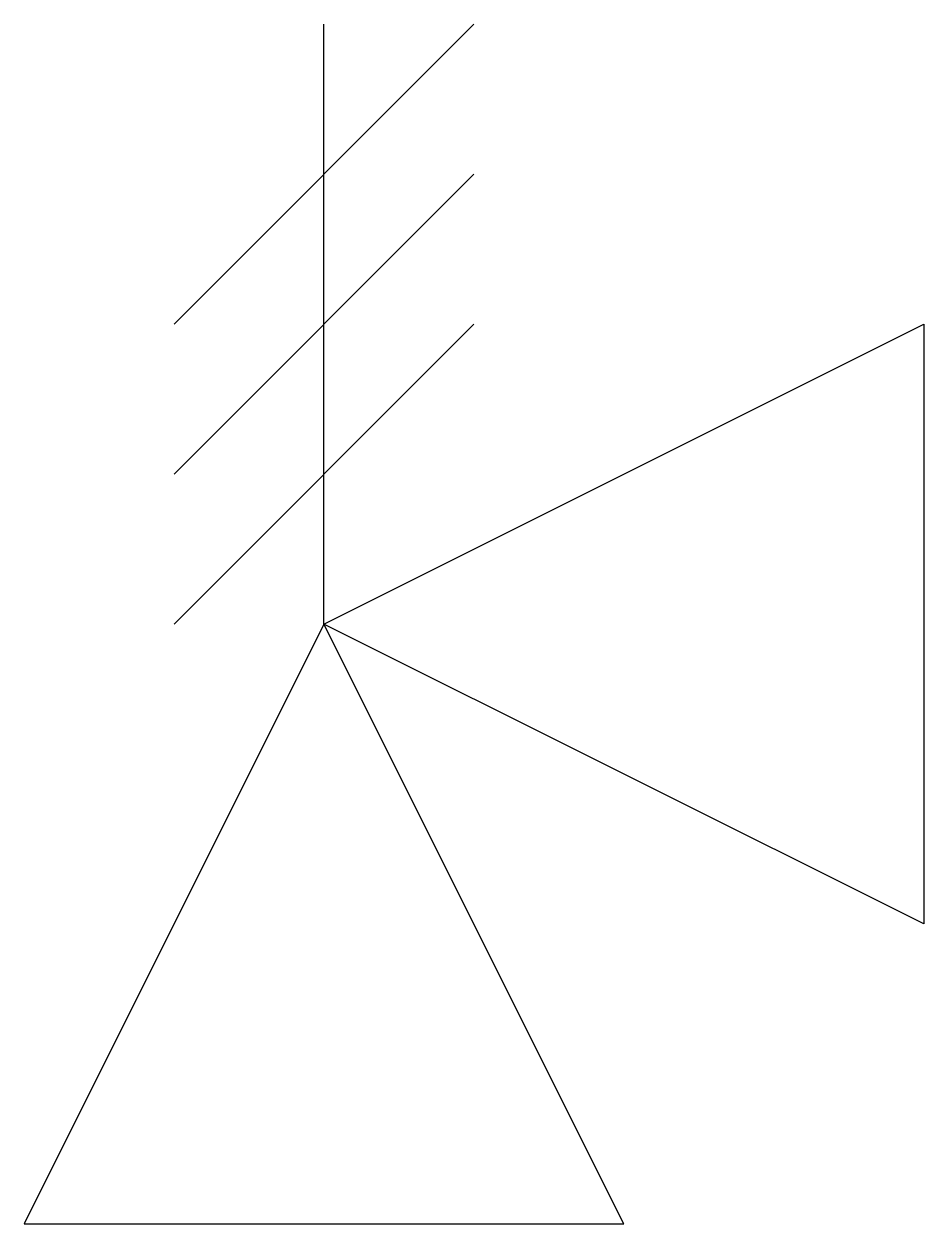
# Model space of a CAD drawing. Header units: metres. Extents: x -0.063 to 0.125, y -0.125 to 0.125.
import ezdxf

# ---------------------------------------------------------------- set-up
doc = ezdxf.new("R2010")
doc.units = ezdxf.units.M

# ---------------------------------------------------------------- blocks, each defined once
blk = doc.blocks.new('IVR1')
at = {"layer": 'INS', "color": 2, "linetype": 'Continuous'}
for p, q in [((-0.03125, 0.0625), (0.03125, 0.125)), ((0, 0), (0, 0.125)), ((-0.03125, 0.03125), (0.03125, 0.09375)), ((-0.03125, 0), (0.03125, 0.0625))]:
    blk.add_line(p, q, dxfattribs=at)
blk.add_lwpolyline([(0, 0), (0, 0), (-0.0625, -0.125), (0.0625, -0.125), (0, 0), (0.125, 0.0625), (0.125, -0.0625), (0, 0)], dxfattribs=at)

msp = doc.modelspace()

# ---------------------------------------------------------------- block references
msp.add_blockref('IVR1', (0, 0))

doc.saveas('drawing.dxf')
